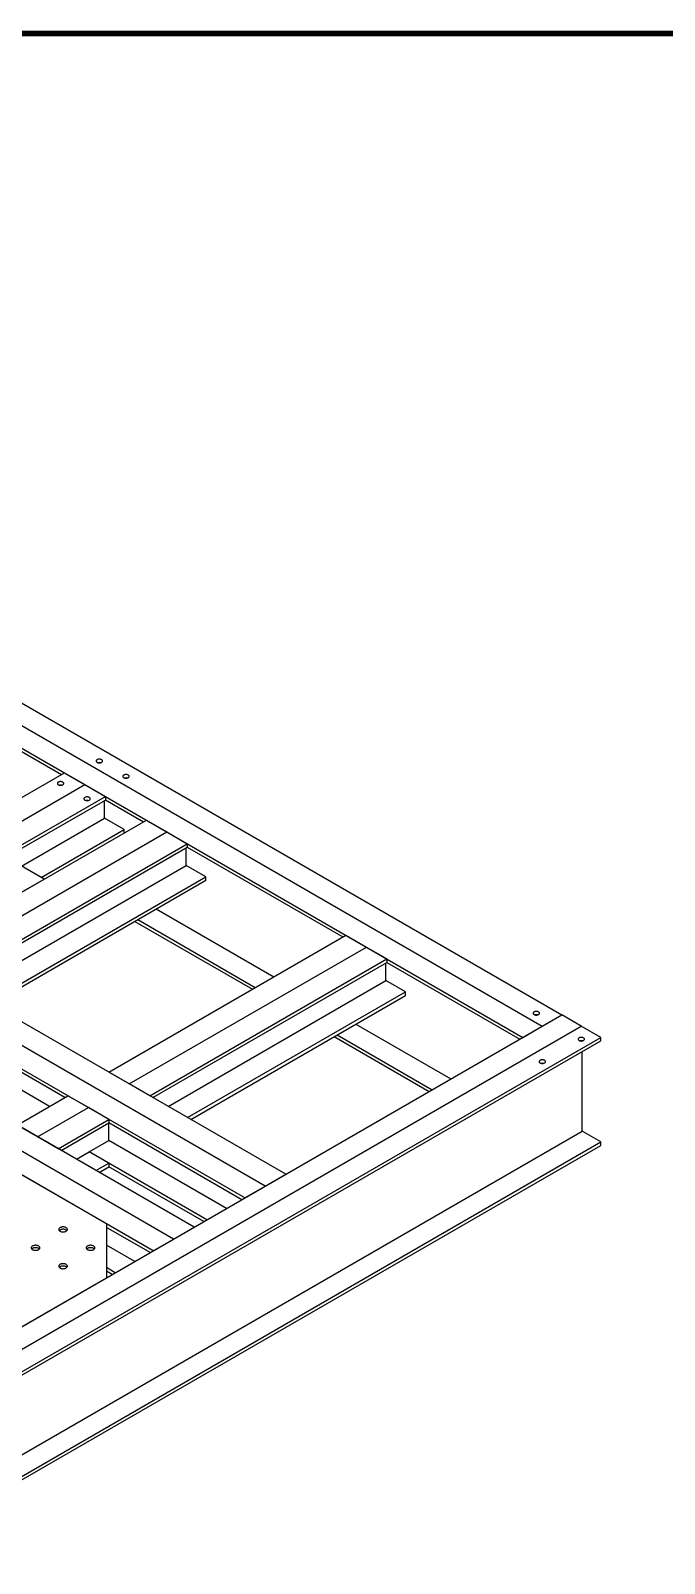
# Model space of a CAD drawing. Header units: millimetres. Extents: x 0 to 16187, y -20471 to 6290.
# Drawn here: x 9200.3 to 9309.8, y 3158.8 to 3423.6 of the extents above; entities that cross this region are included whole.
import ezdxf
from ezdxf.enums import TextEntityAlignment as Align

# ---------------------------------------------------------------- set-up
doc = ezdxf.new("R2010")
doc.units = ezdxf.units.MM
doc.layers.add('BORDER1', color=3, linetype='Continuous')
doc.layers.add('BORDER2', color=7, linetype='Continuous')
doc.styles.add('ROMANC', font='ROMANC', dxfattribs={"height": 5})
doc.styles.add('ROMANS', font='ROMANS.shx', dxfattribs={"width": 0.8})
doc.styles.add('ROMANT', font='ROMANT', dxfattribs={"height": 4})

# ---------------------------------------------------------------- blocks, each defined once
blk = doc.blocks.new('*U609')
at = {"layer": 'BORDER1', "color": 154, "true_color": 0x1859a9, "const_width": 1}
blk.add_lwpolyline([(1.81, 811), (1144, 811), (1144, 0), (0, 0), (0, 811)], close=True, dxfattribs=at)
at = {"layer": 'BORDER2', "flags": 8}
for tag, height, style, p in [('REV-A', 3.24, 'ROMANS', (986.93, 140.25)), ('RE-A', 8.06, 'ROMANT', (1084.63, 7.17))]:
    blk.add_attdef(tag, text='', height=height, dxfattribs=dict(at, style=style)).set_placement(p, align=Align.CENTER)
at = {"layer": 'BORDER2', "style": 'ROMANS', "width": 3.830216}
blk.add_attdef('DATE-A', text='', height=3.24, dxfattribs=at).set_placement((995.51, 140.25), (1008.51, 140.25), align=Align.FIT)
at = {"layer": 'BORDER2'}
for tag, height, style, p in [('DRN-A', 3.24, 'ROMANS', (1018.38, 140.25)), ('CHD-A', 3.24, 'ROMANS', (1032.35, 140.25)), ('APD-A', 3.24, 'ROMANS', (1046.64, 140.25)), ('CONS_CONT_VEND', 4.2, 'ROMANC', (1061.39, 72.83))]:
    blk.add_attdef(tag, text='', height=height, dxfattribs=dict(at, style=style)).set_placement(p, align=Align.CENTER)
at = {"layer": 'BORDER2', "style": 'ROMANS', "width": 0.8}
for tag, p, height in [('1:X', (997.23, 122.55), 3.5), ('LOC', (1042.74, 122.55), 3.5), ('PROJ_NO', (1118.64, 122.55), 3.5), ('CONS_DRG_NO', (1011, 63), 3)]:
    blk.add_attdef(tag, p, '', height=height, dxfattribs=at)
at = {"layer": 'BORDER2', "lineweight": 30, "width": 0.8, "flags": 104}
blk.add_attdef('COMMENTS-A', text='', height=2.2, dxfattribs=at).set_placement((1055.21, 142.07), align=Align.MIDDLE_LEFT)
at = {"layer": 'BORDER2', "style": 'ROMANS', "width": 0.8}
for tag, p in [('PROJECT_TITLE_1', (1061.07, 55.35)), ('PROJECT_TITLE_2', (1061.07, 49.3))]:
    blk.add_attdef(tag, text='', height=3.5, dxfattribs=at).set_placement(p, align=Align.MIDDLE)
at = {"layer": 'BORDER2', "style": 'ROMANT', "width": 0.8}
for tag, p in [('DRG_TITLE_1', (1061.07, 36.31)), ('DRG_TITLE_2', (1061.07, 28.31)), ('DRG_TITLE_3', (1061.07, 20.31))]:
    blk.add_attdef(tag, text='', height=5, dxfattribs=at).set_placement(p, align=Align.CENTER)
at = {"layer": 'BORDER2', "style": 'ROMANT'}
for tag, p in [('AR', (995, 7.17)), ('PA', (1011.74, 7.17)), ('DC', (1028.45, 7.17)), ('TS', (1120.84, 7.17))]:
    blk.add_attdef(tag, p, '', height=8.06, dxfattribs=at)
for tag, p in [('SRNO', (1074.7, 7.17)), ('SH', (1115.8, 7.18))]:
    blk.add_attdef(tag, text='', height=8.06, dxfattribs=at).set_placement(p, align=Align.RIGHT)
at = {"layer": 'BORDER2', "style": 'ROMANS', "flags": 2}
blk.add_attdef('TB_VERSION', text='', height=2, dxfattribs=at).set_placement((1, -1), align=Align.TOP_LEFT)

msp = doc.modelspace()

# ---------------------------------------------------------------- linework, layer by layer
at = {"color": 7, "linetype": 'Continuous', "lineweight": 25}
for p, q in [((9082.31928, 3374.67646), (9292.08958, 3253.57864)), ((9078.95345, 3372.73341), (9288.72375, 3251.63559)), ((9075.58763, 3370.79036), (9285.35792, 3249.69254)), ((9189.20554, 3304.60814), (9205.66337, 3295.10723)), ((9202.65471, 3277.04221), (9171.54202, 3295.00319)), ((9188.51258, 3285.20629), (9206.17611, 3295.40323)), ((9206.17611, 3295.40323), (9209.71164, 3293.36221)), ((9192.04811, 3283.16527), (9209.71164, 3293.36221)), ((9209.71164, 3293.36221), (9213.24717, 3291.32119)), ((9195.58365, 3281.12425), (9213.24717, 3291.32119)), ((9196.11406, 3280.81805), (9213.24717, 3290.70878)), ((9213.07747, 3287.56857), (9213.07747, 3290.61082)), ((9213.24717, 3291.32119), (9213.24717, 3290.70878)), ((9213.24717, 3290.7292), (9219.80551, 3286.94315)), ((9083.87492, 3208.47209), (9220.31824, 3287.23915)), ((9198.74901, 3279.29693), (9213.07747, 3287.56857)), ((9216.4539, 3285.61939), (9213.07747, 3287.56857)), ((9220.31824, 3287.23915), (9223.85378, 3285.19813)), ((9087.41045, 3206.43107), (9223.85378, 3285.19813)), ((9202.12545, 3277.34775), (9216.4539, 3285.61939)), ((9216.4539, 3285.00831), (9216.4539, 3285.61939)), ((9223.85378, 3285.19813), (9227.38931, 3283.15711)), ((9090.94598, 3204.39005), (9227.38931, 3283.15711)), ((9186.95703, 3259.20364), (9227.38931, 3282.5447)), ((9227.2196, 3279.40449), (9227.2196, 3282.44673)), ((9227.38931, 3283.15711), (9227.38931, 3282.5447)), ((9227.38931, 3282.56512), (9254.27696, 3267.04321)), ((9189.59198, 3257.68252), (9227.2196, 3279.40449)), ((9230.59604, 3277.45531), (9227.2196, 3279.40449)), ((9192.96841, 3255.73335), (9230.59604, 3277.45531)), ((9193.49883, 3255.42714), (9230.59604, 3276.84291)), ((9199.11918, 3275.00119), (9202.65471, 3277.04221)), ((9230.59604, 3276.84291), (9230.59604, 3277.45531)), ((9222.02098, 3271.89263), (9242.34915, 3260.15742)), ((9218.30151, 3269.74543), (9238.62968, 3258.01022)), ((9218.81425, 3270.04142), (9239.14242, 3258.30622)), ((9213.827, 3243.69194), (9254.7897, 3267.3392)), ((9217.36254, 3241.65092), (9258.32523, 3265.29818)), ((9254.7897, 3267.3392), (9258.32523, 3265.29818)), ((9258.32523, 3265.29818), (9261.86076, 3263.25716)), ((9220.89807, 3239.6099), (9261.86076, 3263.25716)), ((9221.42849, 3239.3037), (9261.86076, 3262.64476)), ((9261.69106, 3259.50454), (9261.69106, 3262.54679)), ((9261.86076, 3263.25716), (9261.86076, 3262.64476)), ((9261.86076, 3262.66517), (9284.84519, 3249.39654)), ((9240.85969, 3224.00426), (9182.89108, 3257.46883)), ((9244.39523, 3226.04528), (9186.42661, 3259.50985)), ((9224.06343, 3237.78257), (9261.69106, 3259.50454)), ((9227.43987, 3235.8334), (9265.06749, 3257.55536)), ((9265.06749, 3257.55536), (9261.69106, 3259.50454)), ((9265.06749, 3256.94296), (9265.06749, 3257.55536)), ((9237.32416, 3221.96324), (9179.35555, 3255.42781)), ((9206.22552, 3239.3037), (9179.35555, 3254.8154)), ((9227.97029, 3235.5272), (9265.06749, 3256.94296)), ((9142.18294, 3167.03938), (9292.08958, 3253.57864)), ((9256.49243, 3251.99268), (9272.91737, 3242.51076)), ((9288.72375, 3251.63559), (9292.08958, 3253.57864)), ((9295.45541, 3251.63559), (9292.08958, 3253.57864)), ((9145.54877, 3165.09633), (9295.45541, 3251.63559)), ((9148.9146, 3163.15328), (9298.82124, 3249.69254)), ((9228.55604, 3216.90151), (9170.58742, 3250.36608)), ((9203.59057, 3237.78257), (9182.73198, 3249.82398)), ((9252.77297, 3249.84548), (9269.19791, 3240.36356)), ((9253.2857, 3250.14147), (9269.71064, 3240.65956)), ((9285.35792, 3249.69254), (9288.72375, 3251.63559)), ((9298.82124, 3249.69254), (9295.45541, 3251.63559)), ((9298.82124, 3249.10055), (9298.82124, 3249.69254)), ((9148.9146, 3162.56129), (9298.82124, 3249.10055)), ((9225.0205, 3214.86049), (9167.05189, 3248.32506)), ((9295.61451, 3249.08125), (9295.61451, 3249.09953)), ((9295.61451, 3233.47778), (9295.61451, 3247.24934)), ((9221.48497, 3212.81947), (9163.51635, 3246.28404)), ((9217.36254, 3241.65092), (9213.827, 3243.69194)), ((9220.89807, 3239.6099), (9217.36254, 3241.65092)), ((9197.98781, 3234.54817), (9206.75593, 3239.6099)), ((9210.29147, 3237.56888), (9206.75593, 3239.6099)), ((9201.52334, 3232.50715), (9210.29147, 3237.56888)), ((9213.827, 3235.52786), (9210.29147, 3237.56888)), ((9145.70787, 3146.93852), (9295.61451, 3233.47778)), ((9201.52334, 3232.50715), (9197.98781, 3234.54817)), ((9205.05888, 3230.46613), (9213.827, 3235.52786)), ((9205.58929, 3230.15993), (9213.827, 3234.91545)), ((9213.827, 3235.52786), (9213.827, 3234.91545)), ((9213.827, 3231.87321), (9213.827, 3234.91545)), ((9236.79374, 3221.65704), (9213.827, 3234.91545)), ((9298.82124, 3231.62657), (9295.61451, 3233.47778)), ((9148.9146, 3145.08731), (9298.82124, 3231.62657)), ((9148.9146, 3144.49532), (9298.82124, 3231.03458)), ((9205.05888, 3230.46613), (9201.52334, 3232.50715)), ((9210.45057, 3229.92403), (9213.827, 3231.87321)), ((9234.15879, 3220.13591), (9213.827, 3231.87321)), ((9298.82124, 3231.03458), (9298.82124, 3231.62657)), ((9208.22424, 3228.6388), (9210.45057, 3229.92403)), ((9213.827, 3227.97486), (9210.45057, 3229.92403)), ((9230.78236, 3218.18674), (9210.45057, 3229.92403)), ((9211.60068, 3226.68963), (9213.827, 3227.97486)), ((9213.827, 3227.97486), (9213.827, 3227.36245)), ((9213.42506, 3217.47235), (9198.42506, 3226.13167)), ((9212.13109, 3226.38342), (9213.827, 3227.36245)), ((9230.25194, 3217.88053), (9213.827, 3227.36245)), ((9240.85969, 3224.00426), (9244.39523, 3226.04528)), ((9237.32416, 3221.96324), (9240.85969, 3224.00426)), ((9213.42506, 3217.47235), (9213.42506, 3208.16658)), ((9220.95455, 3212.51326), (9213.42506, 3216.85994)), ((9221.48497, 3212.81947), (9225.0205, 3214.86049)), ((9225.0205, 3214.86049), (9228.55604, 3216.90151)), ((9218.3196, 3210.99214), (9213.42506, 3213.8177)), ((9214.94317, 3209.04297), (9213.42506, 3209.91935)), ((9198.42506, 3199.50727), (9213.42506, 3208.16658)), ((9214.41275, 3208.73676), (9213.42506, 3209.30694))]:
    msp.add_line(p, q, dxfattribs=at)
at = {"color": 7, "linetype": 'Continuous', "lineweight": 25, "flags": 128}
for points in [[(9211.81175, 3297.67693), (9211.74855, 3297.63323), (9211.69989, 3297.58372), (9211.66733, 3297.52999), (9211.6519, 3297.47377), (9211.65411, 3297.41686), (9211.67389, 3297.3611), (9211.7106, 3297.30827), (9211.76306, 3297.26007), (9211.82959, 3297.21806), (9211.90804, 3297.18357), (9211.99589, 3297.15773), (9212.09033, 3297.14136), (9212.18831, 3297.13499), (9212.28669, 3297.13882), (9212.38231, 3297.15272), (9212.47209, 3297.17626), (9212.55314, 3297.20868), (9212.62286, 3297.24893), (9212.67901, 3297.29572), (9212.71979, 3297.34755), (9212.74388, 3297.40275), (9212.75052, 3297.45954), (9212.73948, 3297.5161), (9212.71112, 3297.57062), (9212.66635, 3297.62134), (9212.60662, 3297.66663), (9212.53384, 3297.70503), (9212.45035, 3297.73532), (9212.35884, 3297.75651), (9212.26224, 3297.76793), (9212.16366, 3297.7692), (9212.06627, 3297.7603), (9211.9732, 3297.7415), (9211.88744, 3297.71341), (9211.81175, 3297.67693)], [(9216.40794, 3295.0236), (9216.34475, 3294.9799), (9216.29609, 3294.9304), (9216.26352, 3294.87667), (9216.2481, 3294.82045), (9216.25031, 3294.76354), (9216.27009, 3294.70777), (9216.3068, 3294.65494), (9216.35926, 3294.60674), (9216.42578, 3294.56473), (9216.50423, 3294.53025), (9216.59209, 3294.5044), (9216.68653, 3294.48803), (9216.78451, 3294.48166), (9216.88289, 3294.48549), (9216.9785, 3294.4994), (9217.06828, 3294.52294), (9217.14933, 3294.55535), (9217.21905, 3294.5956), (9217.27521, 3294.6424), (9217.31599, 3294.69422), (9217.34008, 3294.74942), (9217.34671, 3294.80621), (9217.33567, 3294.86278), (9217.30731, 3294.91729), (9217.26255, 3294.96801), (9217.20282, 3295.0133), (9217.13003, 3295.05171), (9217.04654, 3295.08199), (9216.95503, 3295.10318), (9216.85843, 3295.1146), (9216.75985, 3295.11588), (9216.66246, 3295.10697), (9216.56939, 3295.08817), (9216.48363, 3295.06008), (9216.40794, 3295.0236)], [(9205.09423, 3293.34996), (9205.16992, 3293.31348), (9205.25568, 3293.28539), (9205.34875, 3293.26659), (9205.44614, 3293.25769), (9205.54472, 3293.25896), (9205.64132, 3293.27038), (9205.73284, 3293.29157), (9205.81633, 3293.32186), (9205.88911, 3293.36026), (9205.94884, 3293.40555), (9205.9936, 3293.45627), (9206.02196, 3293.51079), (9206.033, 3293.56735), (9206.02637, 3293.62415), (9206.00228, 3293.67934), (9205.9615, 3293.73117), (9205.90535, 3293.77796), (9205.83562, 3293.81821), (9205.75457, 3293.85063), (9205.66479, 3293.87417), (9205.56918, 3293.88808), (9205.4708, 3293.8919), (9205.37282, 3293.88553), (9205.27838, 3293.86916), (9205.19052, 3293.84332), (9205.11207, 3293.80883), (9205.04555, 3293.76682), (9204.99309, 3293.71862), (9204.95638, 3293.66579), (9204.9366, 3293.61003), (9204.93439, 3293.55312), (9204.94981, 3293.4969), (9204.98238, 3293.44317), (9205.03104, 3293.39366), (9205.09423, 3293.34996)], [(9209.69043, 3290.69664), (9209.76612, 3290.66016), (9209.85188, 3290.63207), (9209.94495, 3290.61327), (9210.04234, 3290.60436), (9210.14092, 3290.60564), (9210.23751, 3290.61706), (9210.32903, 3290.63825), (9210.41252, 3290.66853), (9210.4853, 3290.70694), (9210.54503, 3290.75223), (9210.5898, 3290.80294), (9210.61816, 3290.85746), (9210.6292, 3290.91403), (9210.62256, 3290.97082), (9210.59847, 3291.02602), (9210.55769, 3291.07784), (9210.50154, 3291.12463), (9210.43182, 3291.16488), (9210.35076, 3291.1973), (9210.26099, 3291.22084), (9210.16537, 3291.23475), (9210.06699, 3291.23858), (9209.96901, 3291.2322), (9209.87457, 3291.21583), (9209.78672, 3291.18999), (9209.70827, 3291.15551), (9209.64174, 3291.11349), (9209.58928, 3291.0653), (9209.55257, 3291.01246), (9209.53279, 3290.9567), (9209.53058, 3290.89979), (9209.54601, 3290.84357), (9209.57857, 3290.78984), (9209.62723, 3290.74033), (9209.69043, 3290.69664)], [(9287.2954, 3254.10114), (9287.2322, 3254.05745), (9287.18354, 3254.00794), (9287.15098, 3253.95421), (9287.13555, 3253.89799), (9287.13776, 3253.84108), (9287.15754, 3253.78532), (9287.19425, 3253.73249), (9287.24671, 3253.68429), (9287.31324, 3253.64227), (9287.39169, 3253.60779), (9287.47954, 3253.58195), (9287.57398, 3253.56558), (9287.67196, 3253.5592), (9287.77034, 3253.56303), (9287.86596, 3253.57694), (9287.95573, 3253.60048), (9288.03679, 3253.6329), (9288.10651, 3253.67315), (9288.16266, 3253.71994), (9288.20344, 3253.77177), (9288.22753, 3253.82696), (9288.23417, 3253.88376), (9288.22313, 3253.94032), (9288.19477, 3253.99484), (9288.15, 3254.04556), (9288.09027, 3254.09085), (9288.01749, 3254.12925), (9287.934, 3254.15953), (9287.84248, 3254.18073), (9287.74588, 3254.19214), (9287.64731, 3254.19342), (9287.54992, 3254.18452), (9287.45685, 3254.16572), (9287.37109, 3254.13762), (9287.2954, 3254.10114)], [(9295.07357, 3249.16187), (9295.14926, 3249.12539), (9295.23502, 3249.0973), (9295.32809, 3249.0785), (9295.42548, 3249.0696), (9295.52406, 3249.07088), (9295.62066, 3249.08229), (9295.71217, 3249.10349), (9295.79566, 3249.13377), (9295.86844, 3249.17217), (9295.92818, 3249.21746), (9295.97294, 3249.26818), (9296.0013, 3249.3227), (9296.01234, 3249.37926), (9296.00571, 3249.43606), (9295.98161, 3249.49125), (9295.94084, 3249.54308), (9295.88468, 3249.58987), (9295.81496, 3249.63012), (9295.73391, 3249.66254), (9295.64413, 3249.68608), (9295.54852, 3249.69999), (9295.45014, 3249.70382), (9295.35215, 3249.69744), (9295.25772, 3249.68107), (9295.16986, 3249.65523), (9295.09141, 3249.62075), (9295.02489, 3249.57873), (9294.97243, 3249.53053), (9294.93572, 3249.4777), (9294.91594, 3249.42194), (9294.91372, 3249.36503), (9294.92915, 3249.30881), (9294.96172, 3249.25508), (9295.01038, 3249.20557), (9295.07357, 3249.16187)], [(9288.35606, 3245.28394), (9288.43175, 3245.24746), (9288.51751, 3245.21936), (9288.61058, 3245.20056), (9288.70797, 3245.19166), (9288.80655, 3245.19294), (9288.90314, 3245.20435), (9288.99466, 3245.22555), (9289.07815, 3245.25583), (9289.15093, 3245.29423), (9289.21066, 3245.33952), (9289.25543, 3245.39024), (9289.28379, 3245.44476), (9289.29483, 3245.50132), (9289.28819, 3245.55812), (9289.2641, 3245.61331), (9289.22332, 3245.66514), (9289.16717, 3245.71193), (9289.09745, 3245.75218), (9289.01639, 3245.7846), (9288.92662, 3245.80814), (9288.831, 3245.82205), (9288.73262, 3245.82588), (9288.63464, 3245.8195), (9288.5402, 3245.80313), (9288.45235, 3245.77729), (9288.3739, 3245.74281), (9288.30737, 3245.70079), (9288.25491, 3245.65259), (9288.2182, 3245.59976), (9288.19842, 3245.544), (9288.19621, 3245.48709), (9288.21164, 3245.43087), (9288.2442, 3245.37714), (9288.29286, 3245.32763), (9288.35606, 3245.28394)], [(9206.67506, 3216.51705), (9206.66628, 3216.58314), (9206.64011, 3216.64769), (9206.59719, 3216.70917), (9206.53851, 3216.76614), (9206.46546, 3216.81728), (9206.37973, 3216.86139), (9206.28335, 3216.89742), (9206.17858, 3216.92453), (9206.06786, 3216.9421), (9205.95379, 3216.9497), (9205.83905, 3216.94716), (9205.72633, 3216.93454), (9205.61826, 3216.91213), (9205.51739, 3216.88047), (9205.42607, 3216.84028), (9205.34645, 3216.79252), (9205.28039, 3216.7383), (9205.22944, 3216.6789), (9205.19479, 3216.6157), (9205.17727, 3216.55019), (9205.17727, 3216.48391), (9205.19479, 3216.4184), (9205.22944, 3216.3552), (9205.28039, 3216.2958), (9205.34645, 3216.24158), (9205.42607, 3216.19382), (9205.51739, 3216.15363), (9205.61826, 3216.12197), (9205.72633, 3216.09956), (9205.83905, 3216.08694), (9205.95379, 3216.0844), (9206.06786, 3216.09201), (9206.17858, 3216.10957), (9206.28335, 3216.13669), (9206.37973, 3216.17272), (9206.46546, 3216.21682), (9206.53851, 3216.26796), (9206.59719, 3216.32494), (9206.64011, 3216.38642), (9206.66628, 3216.45096), (9206.67506, 3216.51705)], [(9205.92506, 3216.54175), (9205.81058, 3216.53667), (9205.69877, 3216.52157), (9205.59227, 3216.49679), (9205.49358, 3216.46292), (9205.40499, 3216.42074), (9205.3286, 3216.37126), (9205.26618, 3216.31562), (9205.26366, 3216.31292)], [(9206.58647, 3216.31292), (9206.58395, 3216.31562), (9206.52153, 3216.37126), (9206.44514, 3216.42074), (9206.35655, 3216.46292), (9206.25785, 3216.49679), (9206.15136, 3216.52157), (9206.03955, 3216.53667), (9205.92506, 3216.54175)], [(9201.92506, 3213.34197), (9201.91628, 3213.40806), (9201.89011, 3213.4726), (9201.84719, 3213.53408), (9201.78851, 3213.59106), (9201.71546, 3213.6422), (9201.62973, 3213.6863), (9201.53335, 3213.72233), (9201.42858, 3213.74945), (9201.31786, 3213.76701), (9201.20379, 3213.77462), (9201.08905, 3213.77208), (9200.97633, 3213.75946), (9200.86826, 3213.73705), (9200.76739, 3213.70539), (9200.67607, 3213.6652), (9200.59645, 3213.61744), (9200.53039, 3213.56322), (9200.47944, 3213.50382), (9200.44479, 3213.44062), (9200.42727, 3213.37511), (9200.42727, 3213.30883), (9200.44479, 3213.24332), (9200.47944, 3213.18012), (9200.53039, 3213.12072), (9200.59645, 3213.0665), (9200.67607, 3213.01874), (9200.76739, 3212.97855), (9200.86826, 3212.94689), (9200.97633, 3212.92448), (9201.08905, 3212.91186), (9201.20379, 3212.90932), (9201.31786, 3212.91692), (9201.42858, 3212.93449), (9201.53335, 3212.9616), (9201.62973, 3212.99763), (9201.71546, 3213.04174), (9201.78851, 3213.09288), (9201.84719, 3213.14985), (9201.89011, 3213.21133), (9201.91628, 3213.27588), (9201.92506, 3213.34197)], [(9201.17506, 3213.36666), (9201.06058, 3213.36159), (9200.94877, 3213.34649), (9200.84227, 3213.32171), (9200.74358, 3213.28783), (9200.65499, 3213.24566), (9200.5786, 3213.19617), (9200.51618, 3213.14053), (9200.51366, 3213.13783)], [(9201.83647, 3213.13783), (9201.83395, 3213.14053), (9201.77153, 3213.19617), (9201.69514, 3213.24566), (9201.60655, 3213.28783), (9201.50785, 3213.32171), (9201.40136, 3213.34649), (9201.28955, 3213.36159), (9201.17506, 3213.36666)], [(9211.42506, 3213.34197), (9211.41628, 3213.40806), (9211.39011, 3213.4726), (9211.34719, 3213.53408), (9211.28851, 3213.59106), (9211.21546, 3213.6422), (9211.12973, 3213.6863), (9211.03335, 3213.72233), (9210.92858, 3213.74945), (9210.81786, 3213.76701), (9210.70379, 3213.77462), (9210.58905, 3213.77208), (9210.47633, 3213.75946), (9210.36826, 3213.73705), (9210.26739, 3213.70539), (9210.17607, 3213.6652), (9210.09645, 3213.61744), (9210.03039, 3213.56322), (9209.97944, 3213.50382), (9209.94479, 3213.44062), (9209.92727, 3213.37511), (9209.92727, 3213.30883), (9209.94479, 3213.24332), (9209.97944, 3213.18012), (9210.03039, 3213.12072), (9210.09645, 3213.0665), (9210.17607, 3213.01874), (9210.26739, 3212.97855), (9210.36826, 3212.94689), (9210.47633, 3212.92448), (9210.58905, 3212.91186), (9210.70379, 3212.90932), (9210.81786, 3212.91692), (9210.92858, 3212.93449), (9211.03335, 3212.9616), (9211.12973, 3212.99763), (9211.21546, 3213.04174), (9211.28851, 3213.09288), (9211.34719, 3213.14985), (9211.39011, 3213.21133), (9211.41628, 3213.27588), (9211.42506, 3213.34197)], [(9210.67506, 3213.36666), (9210.56058, 3213.36159), (9210.44877, 3213.34649), (9210.34227, 3213.32171), (9210.24358, 3213.28783), (9210.15499, 3213.24566), (9210.0786, 3213.19617), (9210.01618, 3213.14053), (9210.01366, 3213.13783)], [(9211.33647, 3213.13783), (9211.33395, 3213.14053), (9211.27153, 3213.19617), (9211.19514, 3213.24566), (9211.10655, 3213.28783), (9211.00785, 3213.32171), (9210.90136, 3213.34649), (9210.78955, 3213.36159), (9210.67506, 3213.36666)], [(9206.67506, 3210.16689), (9206.66628, 3210.23298), (9206.64011, 3210.29752), (9206.59719, 3210.359), (9206.53851, 3210.41598), (9206.46546, 3210.46712), (9206.37973, 3210.51122), (9206.28335, 3210.54725), (9206.17858, 3210.57437), (9206.06786, 3210.59193), (9205.95379, 3210.59953), (9205.83905, 3210.597), (9205.72633, 3210.58438), (9205.61826, 3210.56197), (9205.51739, 3210.5303), (9205.42607, 3210.49012), (9205.34645, 3210.44236), (9205.28039, 3210.38814), (9205.22944, 3210.32874), (9205.19479, 3210.26554), (9205.17727, 3210.20003), (9205.17727, 3210.13374), (9205.19479, 3210.06823), (9205.22944, 3210.00504), (9205.28039, 3209.94563), (9205.34645, 3209.89142), (9205.42607, 3209.84365), (9205.51739, 3209.80347), (9205.61826, 3209.7718), (9205.72633, 3209.7494), (9205.83905, 3209.73678), (9205.95379, 3209.73424), (9206.06786, 3209.74184), (9206.17858, 3209.7594), (9206.28335, 3209.78652), (9206.37973, 3209.82255), (9206.46546, 3209.86665), (9206.53851, 3209.91779), (9206.59719, 3209.97477), (9206.64011, 3210.03625), (9206.66628, 3210.10079), (9206.67506, 3210.16689)], [(9205.92506, 3210.19158), (9205.81058, 3210.18651), (9205.69877, 3210.1714), (9205.59227, 3210.14663), (9205.49358, 3210.11275), (9205.40499, 3210.07058), (9205.3286, 3210.02109), (9205.26618, 3209.96545), (9205.26366, 3209.96275)], [(9206.58647, 3209.96275), (9206.58395, 3209.96545), (9206.52153, 3210.02109), (9206.44514, 3210.07058), (9206.35655, 3210.11275), (9206.25785, 3210.14663), (9206.15136, 3210.1714), (9206.03955, 3210.18651), (9205.92506, 3210.19158)]]:
    msp.add_lwpolyline(points, dxfattribs=at)
at = {"color": 7, "linetype": 'Continuous', "lineweight": 25}
for centre, radius, start, end in [((9212.20066, 3296.25507), 0.92306, 77.5498321, 102.4501679), ((9216.79685, 3293.60174), 0.92306, 77.5498321, 102.4501679), ((9205.48314, 3292.34164), 0.93798, 81.0787149, 98.9212851), ((9210.07934, 3289.68831), 0.93798, 81.0787148, 98.9212852), ((9287.6843, 3252.67928), 0.92306, 77.5498321, 102.4501679), ((9295.46248, 3248.19009), 0.92203, 77.5357828, 102.4642172), ((9288.74496, 3244.31215), 0.92203, 77.5357828, 102.4642172)]:
    msp.add_arc(centre, radius, start, end, dxfattribs=at)

# ---------------------------------------------------------------- block references
at = {"layer": 'BORDER1'}
msp.add_blockref('*U609', (8846.73852, 2612.13313), dxfattribs=at)

doc.saveas('drawing.dxf')
